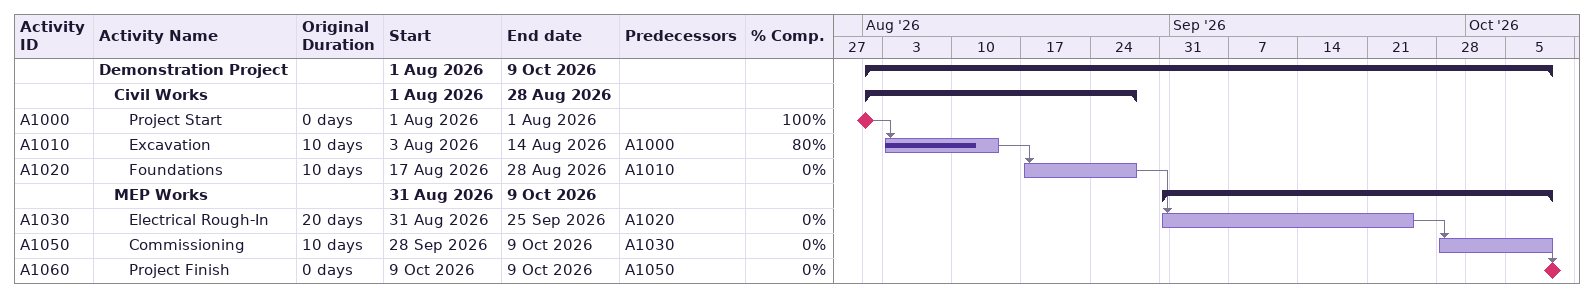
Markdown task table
| ID | Level | Task | Original duration | Start | Finish | Predecessors | % complete |
|---|---|---|---|---|---|---|---|
|  | 1 | **Demonstration Project** |  | 2026-08-01 | 2026-10-09 |  |  |
|  | 2 | **Civil Works** |  | 2026-08-01 | 2026-08-28 |  |  |
| A1000 | 3 | Project Start | 0d | 2026-08-01 | 2026-08-01 |  | 100 |
| A1010 | 3 | Excavation | 10d | 2026-08-03 | 2026-08-14 | A1000 | 80 |
| A1020 | 3 | Foundations | 10d | 2026-08-17 | 2026-08-28 | A1010 | 0 |
|  | 2 | **MEP Works** |  | 2026-08-31 | 2026-10-09 |  |  |
| A1030 | 3 | Electrical Rough-In | 20d | 2026-08-31 | 2026-09-25 | A1020 | 0 |
| A1050 | 3 | Commissioning | 10d | 2026-09-28 | 2026-10-09 | A1030 | 0 |
| A1060 | 3 | Project Finish | 0d | 2026-10-09 | 2026-10-09 | A1050 | 0 |
